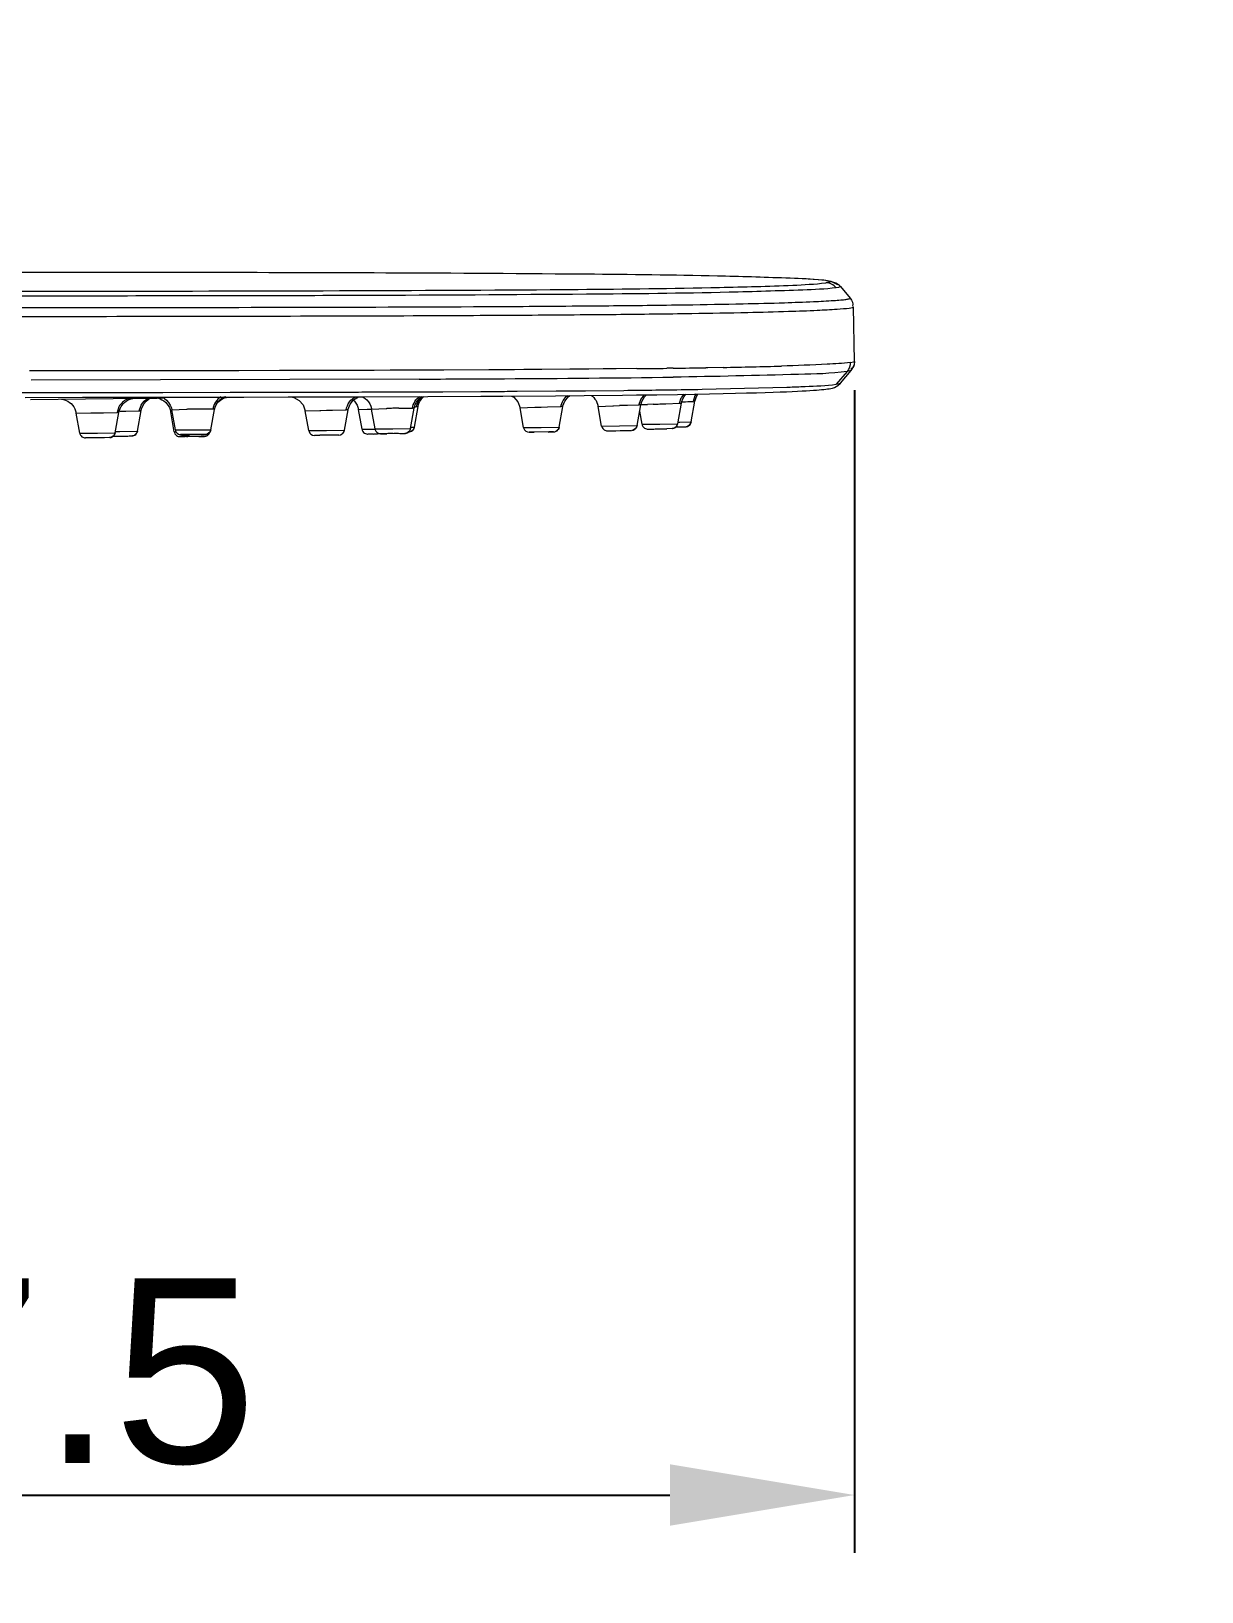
# Model space of a CAD drawing. Header units: millimetres. Extents: x 6110 to 6704, y -2661 to -1821.
# Drawn here: x 6310.86 to 6336.23, y -2119.93 to -2086.1 of the extents above; entities that cross this region are included whole.
import ezdxf

# ---------------------------------------------------------------- set-up
doc = ezdxf.new("R2010")
doc.units = ezdxf.units.MM
doc.header["$LTSCALE"] = 0.1
doc.layers.get('0').update_dxf_attribs({"lineweight": 15})
doc.layers.add('DIM', color=3, linetype='Continuous', lineweight=9)
doc.styles.get("Standard").update_dxf_attribs({"font": 'arial.ttf'})
doc.dimstyles.new('ISO-25', dxfattribs={"dimtxt": 2.5, "dimasz": 2.5, "dimexe": 1.25, "dimexo": 0.625, "dimtad": 1, "dimlfac": 5, "dimtxsty": 'Standard', "dimcen": 2.5, "dimadec": 0, "dimazin": 0, "dimtfac": 1, "dimtmove": 0, "dimatfit": 3, "dimfxl": 0, "dimarcsym": 0})

# ---------------------------------------------------------------- blocks, each defined once
blk = doc.blocks.new('*D68')
at = {"layer": 'Defpoints', "color": 0}
for p in [(6261.856, -2093.261), (6328.702, -2093.262), (6328.702, -2117.837)]:
    blk.add_point(p, dxfattribs=at)
at = {"layer": 'DIM', "color": 0, "lineweight": -2}
for p, q in [((6261.856, -2093.886), (6261.856, -2119.087)), ((6328.702, -2093.887), (6328.702, -2119.087)), ((6265.856, -2117.837), (6324.702, -2117.837))]:
    blk.add_line(p, q, dxfattribs=at)
at = {"layer": 'DIM', "color": 0}
for points in [[(6265.856, -2117.17), (6265.856, -2118.503), (6261.856, -2117.837)], [(6324.702, -2117.17), (6324.702, -2118.503), (6328.702, -2117.837)]]:
    blk.add_solid(points, dxfattribs=at)
at = {"layer": 'DIM', "color": 0, "insert": (6308.757, -2115.169), "char_height": 4, "attachment_point": 5}
blk.add_mtext('267.5', dxfattribs=at)
blk = doc.blocks.new('*D77')
at = {"layer": 'Defpoints', "color": 0}
for p in [(6295.279, -2068.044), (6383.721, -2580.443), (6409.353, -2580.443)]:
    blk.add_point(p, dxfattribs=at)
at = {"layer": 'DIM', "color": 0, "lineweight": -2}
for p, q in [((6295.904, -2068.044), (6410.603, -2068.044)), ((6409.353, -2072.044), (6409.353, -2576.443)), ((6384.346, -2580.443), (6410.603, -2580.443))]:
    blk.add_line(p, q, dxfattribs=at)
at = {"layer": 'DIM', "color": 0}
for points in [[(6408.686, -2072.044), (6410.019, -2072.044), (6409.353, -2068.044)], [(6408.686, -2576.443), (6410.019, -2576.443), (6409.353, -2580.443)]]:
    blk.add_solid(points, dxfattribs=at)
at = {"layer": 'DIM', "color": 0, "insert": (6406.106, -2324.243), "char_height": 4, "attachment_point": 5, "rotation": 90}
blk.add_mtext('(2280)', dxfattribs=at)

msp = doc.modelspace()

# ---------------------------------------------------------------- linework, layer by layer
at = {"color": 7, "linetype": 'Continuous'}
for p, q in [((6328.1939, -2091.5282), (6328.0376, -2091.5048)), ((6328.0798, -2091.5604), (6328.1702, -2091.536)), ((6328.1698, -2091.536), (6328.0822, -2091.5118)), ((6328.3391, -2091.6017), (6328.1939, -2091.5282)), ((6328.3573, -2091.6581), (6328.3078, -2091.6664)), ((6328.3986, -2091.6418), (6328.3573, -2091.6581)), ((6328.3976, -2091.6406), (6328.3777, -2091.6197)), ((6328.3966, -2091.6414), (6328.6104, -2091.8938)), ((6317.5843, -2092.2755), (6318.9381, -2092.271)), ((6318.9381, -2092.271), (6319.1392, -2092.2702)), ((6319.1394, -2092.0808), (6319.6019, -2092.0789)), ((6319.6019, -2092.0789), (6319.9316, -2092.0774)), ((6319.9316, -2092.0774), (6320.159, -2092.0763)), ((6320.159, -2092.0763), (6320.1785, -2092.0762)), ((6320.1785, -2092.0762), (6320.449, -2092.0749)), ((6320.449, -2092.0749), (6320.7935, -2092.0731)), ((6320.7935, -2092.0731), (6321.2558, -2092.0704)), ((6328.702, -2093.262), (6328.6813, -2092.0789)), ((6324.7663, -2093.41), (6324.6394, -2093.4117)), ((6325.5266, -2093.3985), (6325.4797, -2093.3993)), ((6325.855, -2093.3928), (6325.5266, -2093.3985)), ((6328.6117, -2093.2853), (6328.6916, -2093.2691)), ((6328.6916, -2093.2691), (6328.702, -2093.262)), ((6328.7013, -2093.2621), (6328.6929, -2093.3337)), ((6310.9549, -2093.4695), (6310.8269, -2093.4694)), ((6319.267, -2093.6459), (6310.8611, -2093.6723)), ((6311.5016, -2093.4695), (6310.9549, -2093.4695)), ((6313.0923, -2093.4675), (6311.5016, -2093.4695)), ((6313.3241, -2093.4671), (6313.0923, -2093.4675)), ((6313.3434, -2093.467), (6313.3241, -2093.4671)), ((6313.3962, -2093.467), (6313.3434, -2093.467)), ((6313.4867, -2093.4668), (6313.3962, -2093.467)), ((6313.5697, -2093.4666), (6313.4867, -2093.4668)), ((6313.6098, -2093.4666), (6313.5697, -2093.4666)), ((6313.6493, -2093.4665), (6313.6098, -2093.4666)), ((6313.8657, -2093.4661), (6313.6493, -2093.4665)), ((6313.9251, -2093.466), (6313.8657, -2093.4661)), ((6315.1298, -2093.4639), (6313.9251, -2093.466)), ((6315.2179, -2093.4637), (6315.1298, -2093.4639)), ((6315.3635, -2093.4635), (6315.2179, -2093.4637)), ((6316.2405, -2093.4617), (6315.3635, -2093.4635)), ((6316.2538, -2093.4617), (6316.2405, -2093.4617)), ((6316.4337, -2093.4613), (6316.2538, -2093.4617)), ((6316.482, -2093.4612), (6316.4337, -2093.4613)), ((6316.7647, -2093.4605), (6316.482, -2093.4612)), ((6317.4184, -2093.4588), (6316.7647, -2093.4605)), ((6317.6456, -2093.4581), (6317.4184, -2093.4588)), ((6317.7243, -2093.4579), (6317.6456, -2093.4581)), ((6317.7782, -2093.4577), (6317.7243, -2093.4579)), ((6317.8226, -2093.4576), (6317.7782, -2093.4577)), ((6317.835, -2093.4575), (6317.8226, -2093.4576)), ((6317.9488, -2093.4572), (6317.835, -2093.4575)), ((6318.0499, -2093.4568), (6317.9488, -2093.4572)), ((6318.1609, -2093.4565), (6318.0499, -2093.4568)), ((6318.2967, -2093.456), (6318.1609, -2093.4565)), ((6318.6434, -2093.4548), (6318.2967, -2093.456)), ((6318.6832, -2093.4546), (6318.6434, -2093.4548)), ((6318.7171, -2093.4545), (6318.6832, -2093.4546)), ((6318.8593, -2093.454), (6318.7171, -2093.4545)), ((6319.0616, -2093.4532), (6318.8593, -2093.454)), ((6319.1227, -2093.4529), (6319.0616, -2093.4532)), ((6319.2079, -2093.4526), (6319.1227, -2093.4529)), ((6319.3297, -2093.4521), (6319.2079, -2093.4526)), ((6319.4411, -2093.4516), (6319.3297, -2093.4521)), ((6319.4762, -2093.4514), (6319.4411, -2093.4516)), ((6319.5958, -2093.4509), (6319.4762, -2093.4514)), ((6319.7086, -2093.4504), (6319.5958, -2093.4509)), ((6319.8014, -2093.45), (6319.7086, -2093.4504)), ((6320.777, -2093.445), (6319.8014, -2093.45)), ((6320.8318, -2093.4447), (6320.777, -2093.445)), ((6320.9179, -2093.4442), (6320.8318, -2093.4447)), ((6321.1735, -2093.4427), (6320.9179, -2093.4442)), ((6321.3259, -2093.4418), (6321.1735, -2093.4427)), ((6321.3369, -2093.4417), (6321.3259, -2093.4418)), ((6321.534, -2093.4404), (6321.3369, -2093.4417)), ((6321.7433, -2093.439), (6321.534, -2093.4404)), ((6321.927, -2093.4378), (6321.7433, -2093.439)), ((6322.5371, -2093.4332), (6321.927, -2093.4378)), ((6322.6015, -2093.4327), (6322.5371, -2093.4332)), ((6322.6142, -2093.4326), (6322.6015, -2093.4327)), ((6322.9218, -2093.43), (6322.6142, -2093.4326)), ((6322.947, -2093.4298), (6322.9218, -2093.43)), ((6323.2532, -2093.427), (6322.947, -2093.4298)), ((6323.5369, -2093.4243), (6323.2532, -2093.427)), ((6323.9838, -2093.4196), (6323.5369, -2093.4243)), ((6328.3079, -2093.7573), (6328.398, -2093.7355)), ((6328.541, -2093.4826), (6328.309, -2093.7569)), ((6328.341, -2093.7865), (6328.398, -2093.7355)), ((6328.397, -2093.7347), (6328.3984, -2093.7333)), ((6328.3984, -2093.7333), (6328.6302, -2093.4597)), ((6328.3984, -2093.7333), (6328.3993, -2093.7321)), ((6328.5414, -2093.4841), (6328.541, -2093.4826)), ((6328.6301, -2093.4598), (6328.5414, -2093.4841)), ((6328.6305, -2093.4591), (6328.6302, -2093.4597)), ((6310.4128, -2093.9387), (6313.5739, -2093.9352)), ((6310.7283, -2094.0424), (6311.9756, -2094.0411)), ((6310.842, -2094.0875), (6312.6389, -2094.0692)), ((6311.9756, -2094.0411), (6315.1584, -2094.0366)), ((6312.6389, -2094.0692), (6313.59, -2094.0582)), ((6313.5908, -2094.0462), (6313.5151, -2094.0491)), ((6313.5358, -2094.0493), (6313.5748, -2094.0494)), ((6313.5739, -2093.9352), (6313.6198, -2093.9352)), ((6313.6198, -2093.9352), (6313.7154, -2093.935)), ((6313.6979, -2094.039), (6313.7466, -2094.066)), ((6313.7154, -2093.935), (6315.1757, -2093.9327)), ((6315.0031, -2094.0511), (6315.0299, -2094.0369)), ((6315.102, -2094.0406), (6315.4668, -2094.036)), ((6315.1584, -2094.0366), (6316.4271, -2094.0339)), ((6315.1757, -2093.9327), (6316.4738, -2093.93)), ((6316.4271, -2094.0339), (6318.0721, -2094.0293)), ((6316.4738, -2093.93), (6316.5024, -2093.9299)), ((6316.4899, -2094.0338), (6316.5508, -2094.0434)), ((6316.5024, -2093.9299), (6317.594, -2093.927)), ((6317.594, -2093.927), (6317.6162, -2093.9269)), ((6317.6162, -2093.9269), (6317.8944, -2093.926)), ((6317.8472, -2094.0952), (6317.9573, -2094.0276)), ((6317.8944, -2093.926), (6317.953, -2093.9259)), ((6317.953, -2093.9259), (6318.029, -2093.9256)), ((6318.029, -2093.9256), (6318.0829, -2093.9254)), ((6318.0721, -2094.0293), (6319.4536, -2094.024)), ((6318.0829, -2093.9254), (6318.1002, -2093.9254)), ((6318.1002, -2093.9254), (6318.9982, -2093.9221)), ((6318.9982, -2093.9221), (6319.0303, -2093.922)), ((6319.0303, -2093.922), (6319.1842, -2093.9214)), ((6319.1842, -2093.9214), (6319.2389, -2093.9211)), ((6319.2389, -2093.9211), (6319.4755, -2093.9201)), ((6319.2969, -2094.045), (6319.2444, -2094.1203)), ((6319.277, -2094.1392), (6319.3096, -2094.0852)), ((6319.3096, -2094.0852), (6319.3495, -2094.0386)), ((6319.3495, -2094.0386), (6319.3664, -2094.0243)), ((6319.4536, -2094.024), (6320.6024, -2094.0181)), ((6319.4755, -2093.9201), (6319.5289, -2093.9199)), ((6319.5289, -2093.9199), (6319.7847, -2093.9187)), ((6319.7847, -2093.9187), (6320.605, -2093.9145)), ((6320.6024, -2094.0181), (6321.0814, -2094.0152)), ((6320.605, -2093.9145), (6320.6591, -2093.9142)), ((6320.6591, -2093.9142), (6321.1015, -2093.9116)), ((6321.0814, -2094.0152), (6322.2208, -2094.0071)), ((6321.1015, -2093.9116), (6321.12, -2093.9115)), ((6321.12, -2093.9115), (6321.1764, -2093.9111)), ((6321.1764, -2093.9111), (6321.3742, -2093.9099)), ((6321.3742, -2093.9099), (6321.3942, -2093.9097)), ((6321.3942, -2093.9097), (6322.2352, -2093.9038)), ((6322.2208, -2094.0071), (6322.8445, -2094.0018)), ((6322.2352, -2093.9038), (6322.4471, -2093.9021)), ((6322.4471, -2093.9021), (6322.5955, -2093.9009)), ((6322.5014, -2094.0268), (6322.5377, -2094.0045)), ((6322.5955, -2093.9009), (6322.69, -2093.9001)), ((6322.69, -2093.9001), (6322.7482, -2093.8996)), ((6322.7482, -2093.8996), (6322.7681, -2093.8994)), ((6322.7681, -2093.8994), (6322.8128, -2093.899)), ((6322.8128, -2093.899), (6322.8728, -2093.8985)), ((6322.8445, -2094.0018), (6323.6772, -2093.9932)), ((6322.8728, -2093.8985), (6323.7032, -2093.8903)), ((6323.6772, -2093.9932), (6323.9777, -2093.9898)), ((6323.9777, -2093.9898), (6324.4181, -2093.984)), ((6324.0326, -2094.2075), (6324.0713, -2094.0888)), ((6324.0713, -2094.0888), (6324.1484, -2093.9868)), ((6324.1525, -2094.0333), (6324.1891, -2093.9947)), ((6324.3972, -2093.882), (6324.4543, -2093.8812)), ((6324.4181, -2093.984), (6324.8662, -2093.9774)), ((6324.8662, -2093.9774), (6325.2334, -2093.9714)), ((6324.9104, -2094.1693), (6324.9489, -2094.0506)), ((6325.01, -2094.0209), (6325.0469, -2093.975)), ((6325.2447, -2094.0063), (6325.2044, -2094.1286)), ((6325.2334, -2093.9714), (6325.5627, -2093.9653)), ((6325.2439, -2093.8695), (6325.2896, -2093.8688)), ((6325.2445, -2094.1254), (6325.2537, -2094.0857)), ((6325.2537, -2094.0857), (6325.2774, -2094.0248)), ((6325.2774, -2094.0248), (6325.3099, -2093.9708)), ((6325.2896, -2093.8688), (6325.3089, -2093.8685)), ((6325.3089, -2093.8685), (6325.4029, -2093.8668)), ((6325.4029, -2093.8668), (6327.2385, -2093.8213)), ((6327.2385, -2093.8213), (6327.2602, -2093.8205)), ((6311.8357, -2094.386), (6312.1538, -2094.3794)), ((6311.9116, -2094.8167), (6311.8357, -2094.3861)), ((6312.1538, -2094.3794), (6312.1707, -2094.3791)), ((6312.1707, -2094.3791), (6312.2972, -2094.3765)), ((6312.2972, -2094.3765), (6312.429, -2094.3738)), ((6312.429, -2094.3738), (6312.7214, -2094.3678)), ((6312.6837, -2094.8107), (6312.7619, -2094.3671)), ((6312.7611, -2094.2474), (6312.7214, -2094.3678)), ((6312.7337, -2094.3676), (6312.7214, -2094.3678)), ((6312.7516, -2094.3672), (6312.7337, -2094.3676)), ((6312.7619, -2094.3671), (6312.7517, -2094.3673)), ((6312.7787, -2094.3436), (6312.7614, -2094.344)), ((6312.7617, -2094.3671), (6312.7669, -2094.3426)), ((6312.7669, -2094.3426), (6312.7853, -2094.2869)), ((6312.7787, -2094.3436), (6312.9107, -2094.3406)), ((6312.8433, -2094.1917), (6312.8805, -2094.1531)), ((6312.9107, -2094.3406), (6313.2032, -2094.3322)), ((6313.1653, -2094.7737), (6313.2436, -2094.3296)), ((6313.2032, -2094.3322), (6313.2421, -2094.2129)), ((6313.2333, -2094.3307), (6313.2154, -2094.3316)), ((6313.2433, -2094.3296), (6313.2527, -2094.2895)), ((6313.3093, -2094.1743), (6313.3493, -2094.1277)), ((6313.7326, -2094.1168), (6313.7688, -2094.1458)), ((6313.8732, -2094.3067), (6313.8861, -2094.3582)), ((6313.8858, -2094.3583), (6313.9138, -2094.3555)), ((6313.9619, -2094.7898), (6313.8858, -2094.3583)), ((6313.9085, -2094.3134), (6314.227, -2094.2985)), ((6313.985, -2094.7469), (6313.9086, -2094.3134)), ((6314.227, -2094.2985), (6314.2443, -2094.2982)), ((6314.7938, -2094.2985), (6314.5438, -2094.2954)), ((6314.757, -2094.7434), (6314.8348, -2094.3027)), ((6314.8242, -2094.3004), (6314.8061, -2094.2991)), ((6314.8348, -2094.3027), (6314.8243, -2094.3004)), ((6314.8345, -2094.3027), (6314.8464, -2094.2543)), ((6316.8004, -2094.3337), (6317.1182, -2094.3237)), ((6316.8761, -2094.7631), (6316.8004, -2094.3337)), ((6317.1182, -2094.3237), (6317.1349, -2094.3233)), ((6317.1349, -2094.3233), (6317.2615, -2094.3202)), ((6317.2615, -2094.3202), (6317.3935, -2094.3171)), ((6317.3935, -2094.3171), (6317.686, -2094.311)), ((6317.6482, -2094.756), (6317.7266, -2094.3112)), ((6317.7162, -2094.3108), (6317.6983, -2094.3109)), ((6317.7263, -2094.3111), (6317.729, -2094.2974)), ((6317.8436, -2094.0996), (6317.8704, -2094.1273)), ((6317.8704, -2094.1273), (6317.8992, -2094.1657)), ((6317.9543, -2094.3056), (6318.144, -2094.3009)), ((6318.0298, -2094.7339), (6317.9543, -2094.3057)), ((6318.144, -2094.3009), (6318.2346, -2094.2985)), ((6318.2358, -2094.2948), (6318.5546, -2094.2823)), ((6318.3118, -2094.726), (6318.2358, -2094.2949)), ((6318.5546, -2094.2823), (6318.5708, -2094.282)), ((6318.8299, -2094.277), (6319.1212, -2094.2751)), ((6319.0839, -2094.7204), (6319.162, -2094.2774)), ((6319.1515, -2094.2759), (6319.1335, -2094.2753)), ((6319.162, -2094.2774), (6319.1516, -2094.276)), ((6319.1655, -2094.6866), (6319.2442, -2094.2401)), ((6319.2444, -2094.1203), (6319.2038, -2094.243)), ((6319.2339, -2094.2412), (6319.216, -2094.2423)), ((6319.2439, -2094.2401), (6319.2532, -2094.2002)), ((6319.2532, -2094.2002), (6319.277, -2094.1392)), ((6321.4549, -2094.2672), (6321.7725, -2094.2556)), ((6321.5305, -2094.6958), (6321.4549, -2094.2672)), ((6321.7725, -2094.2556), (6321.7891, -2094.2551)), ((6321.7891, -2094.2551), (6321.9158, -2094.2517)), ((6321.9158, -2094.2517), (6322.0479, -2094.2483)), ((6322.0479, -2094.2483), (6322.3405, -2094.242)), ((6322.3025, -2094.688), (6322.3811, -2094.2425)), ((6322.3707, -2094.2419), (6322.3527, -2094.242)), ((6322.3808, -2094.2424), (6322.3707, -2094.242)), ((6322.3808, -2094.2425), (6322.3835, -2094.2288)), ((6323.1469, -2094.2365), (6323.4641, -2094.2256)), ((6323.2221, -2094.6634), (6323.1469, -2094.2366)), ((6323.4641, -2094.2256), (6323.4805, -2094.225)), ((6323.4805, -2094.225), (6323.6073, -2094.2209)), ((6324.0326, -2094.2075), (6323.7815, -2094.2153)), ((6323.9942, -2094.6539), (6324.0731, -2094.2065)), ((6324.0448, -2094.2071), (6324.0326, -2094.2075)), ((6324.0627, -2094.2066), (6324.0448, -2094.2071)), ((6324.0997, -2094.6261), (6324.0494, -2094.3409)), ((6324.0731, -2094.2065), (6324.0629, -2094.2067)), ((6324.3422, -2094.1903), (6324.2138, -2094.1947)), ((6324.4848, -2094.1854), (6324.6171, -2094.1806)), ((6324.6171, -2094.1806), (6324.9104, -2094.1693)), ((6324.8717, -2094.6156), (6324.9508, -2094.1671)), ((6324.9508, -2094.1671), (6324.9407, -2094.1678)), ((6324.9505, -2094.1671), (6324.9584, -2094.1324)), ((6325.133, -2094.1323), (6325.2044, -2094.1286)), ((6325.1656, -2094.5743), (6325.2448, -2094.1254)), ((6325.2345, -2094.1266), (6325.2166, -2094.1278)), ((6313.985, -2094.7469), (6314.3707, -2094.7436)), ((6314.3707, -2094.7436), (6314.7551, -2094.7433)), ((6314.7505, -2094.7667), (6314.757, -2094.7434)), ((6316.8761, -2094.7631), (6317.2615, -2094.7608)), ((6317.2615, -2094.7608), (6317.6461, -2094.7561)), ((6318.0298, -2094.7339), (6318.3102, -2094.7332)), ((6318.3118, -2094.726), (6318.6973, -2094.723)), ((6318.6973, -2094.7229), (6319.0819, -2094.7204)), ((6319.123, -2094.6886), (6319.1633, -2094.687)), ((6319.159, -2094.7096), (6319.1654, -2094.6866)), ((6321.5305, -2094.6959), (6321.9158, -2094.6928)), ((6321.9158, -2094.6928), (6322.3005, -2094.6881)), ((6323.2222, -2094.6634), (6323.6073, -2094.6605)), ((6323.3492, -2094.7667), (6323.4441, -2094.7655)), ((6323.4441, -2094.7655), (6323.5298, -2094.7641)), ((6323.5298, -2094.7641), (6323.6249, -2094.7624)), ((6323.6073, -2094.6605), (6323.9921, -2094.6541)), ((6323.7923, -2094.7591), (6323.8719, -2094.7572)), ((6324.0997, -2094.6261), (6324.4848, -2094.6235)), ((6324.4848, -2094.6235), (6324.8696, -2094.6159)), ((6324.7497, -2094.719), (6324.6372, -2094.7224)), ((6324.8342, -2094.6842), (6324.9539, -2094.6812)), ((6324.879, -2094.5816), (6324.9173, -2094.5809)), ((6324.9173, -2094.5809), (6325.1634, -2094.5747)), ((6324.9539, -2094.6812), (6325.019, -2094.6791)), ((6311.9117, -2094.8167), (6312.2972, -2094.8157)), ((6312.152, -2094.9194), (6312.0377, -2094.92)), ((6312.249, -2094.9184), (6312.152, -2094.9194)), ((6312.3528, -2094.9172), (6312.249, -2094.9184)), ((6312.2972, -2094.8157), (6312.6816, -2094.8109)), ((6312.4487, -2094.916), (6312.3528, -2094.9172)), ((6312.5607, -2094.914), (6312.4487, -2094.916)), ((6312.6417, -2094.8838), (6312.7258, -2094.8831)), ((6312.7258, -2094.8831), (6312.823, -2094.8819)), ((6312.7787, -2094.7802), (6313.1631, -2094.774)), ((6312.823, -2094.8819), (6312.9542, -2094.8798)), ((6313.9619, -2094.7898), (6313.9912, -2094.7896)), ((6313.9619, -2094.7898), (6313.9658, -2094.8057)), ((6314.0789, -2094.893), (6314.0824, -2094.8931)), ((6314.0875, -2094.8932), (6314.0824, -2094.8931)), ((6314.0878, -2094.8929), (6314.0863, -2094.8931)), ((6314.0875, -2094.8931), (6314.1254, -2094.8932)), ((6314.2026, -2094.8909), (6314.0946, -2094.8927)), ((6314.098, -2094.8499), (6314.0971, -2094.8498)), ((6314.1102, -2094.8504), (6314.098, -2094.8499)), ((6314.1105, -2094.8498), (6314.109, -2094.8502)), ((6314.109, -2094.8502), (6314.1102, -2094.8504)), ((6314.1102, -2094.8504), (6314.1478, -2094.8512)), ((6314.2256, -2094.8472), (6314.1105, -2094.8498)), ((6314.179, -2094.8515), (6314.2877, -2094.8515)), ((6314.2224, -2094.8917), (6314.223, -2094.8917)), ((6314.6335, -2094.8464), (6314.2256, -2094.8472)), ((6314.3474, -2094.8899), (6314.2392, -2094.8912)), ((6314.2392, -2094.8912), (6314.2547, -2094.8912)), ((6314.2457, -2094.8493), (6314.2462, -2094.8494)), ((6314.3707, -2094.8472), (6314.2627, -2094.8486)), ((6314.3809, -2094.8897), (6314.3707, -2094.8898)), ((6314.4952, -2094.8475), (6314.3941, -2094.8473)), ((6314.4719, -2094.8891), (6314.4551, -2094.889)), ((6314.4724, -2094.8892), (6314.4719, -2094.8891)), ((6314.4957, -2094.8476), (6314.4952, -2094.8475)), ((6314.6108, -2094.8877), (6314.4993, -2094.888)), ((6314.5423, -2094.8493), (6314.5829, -2094.8486)), ((6314.5717, -2094.8888), (6314.6105, -2094.8879)), ((6314.5829, -2094.8486), (6314.613, -2094.8479)), ((6314.6105, -2094.8879), (6314.612, -2094.8877)), ((6314.7237, -2094.8121), (6314.6668, -2094.8736)), ((6317.0009, -2094.8664), (6317.0023, -2094.8663)), ((6317.0024, -2094.8664), (6317.0009, -2094.8664)), ((6317.0023, -2094.8663), (6317.1147, -2094.8647)), ((6317.1169, -2094.8649), (6317.0024, -2094.8664)), ((6317.5254, -2094.8592), (6317.1169, -2094.8649)), ((6318.2711, -2094.8364), (6318.1564, -2094.8373)), ((6318.4717, -2094.8334), (6318.368, -2094.835)), ((6318.4375, -2094.8294), (6318.4314, -2094.8293)), ((6318.4375, -2094.8294), (6318.5496, -2094.8291)), ((6318.9608, -2094.8235), (6318.4378, -2094.8291)), ((6318.5723, -2094.8278), (6318.5729, -2094.8279)), ((6318.6973, -2094.8258), (6318.5893, -2094.8273)), ((6318.8218, -2094.8251), (6318.7206, -2094.8257)), ((6318.8223, -2094.8252), (6318.8218, -2094.8251)), ((6318.8464, -2094.826), (6318.9605, -2094.8238)), ((6319.0452, -2094.7901), (6319.0494, -2094.7898)), ((6319.0494, -2094.7898), (6319.0534, -2094.7895)), ((6321.657, -2094.799), (6321.6554, -2094.799)), ((6321.6554, -2094.799), (6321.6568, -2094.799)), ((6321.6568, -2094.799), (6321.7626, -2094.7976)), ((6322.0762, -2094.7926), (6321.657, -2094.799)), ((6321.7908, -2094.797), (6321.7914, -2094.797)), ((6322.0614, -2094.7931), (6322.1798, -2094.7913)), ((6322.1799, -2094.7912), (6322.0762, -2094.7926)), ((6322.1798, -2094.7913), (6322.1813, -2094.7912)), ((6322.1813, -2094.7912), (6322.1799, -2094.7912))]:
    msp.add_line(p, q, dxfattribs=at)
for points in [[(6328.0376, -2091.5048), (6327.8038, -2091.4859), (6327.4786, -2091.4671), (6327.0255, -2091.4478), (6326.3755, -2091.4277), (6325.4343, -2091.4068), (6324.1272, -2091.3866), (6322.431, -2091.3691), (6320.5055, -2091.3558), (6318.5442, -2091.3468)], [(6328.6301, -2093.4598), (6328.645, -2093.4407), (6328.6862, -2093.3586), (6328.6934, -2093.3338)], [(6311.5207, -2094.0806), (6311.5403, -2094.0836), (6311.5787, -2094.0933), (6311.6167, -2094.1075), (6311.654, -2094.1264), (6311.6899, -2094.1499), (6311.7237, -2094.1781), (6311.7546, -2094.211), (6311.7819, -2094.248), (6311.8048, -2094.2888), (6311.8227, -2094.3334), (6311.836, -2094.386)], [(6312.8805, -2094.1531), (6312.9211, -2094.1214), (6312.9636, -2094.0966), (6313.0065, -2094.0784), (6313.0478, -2094.0665), (6313.0604, -2094.0644)], [(6313.3493, -2094.1277), (6313.3944, -2094.0898), (6313.4425, -2094.0606), (6313.4442, -2094.0599)], [(6313.5346, -2094.0491), (6313.5337, -2094.0491), (6313.5354, -2094.0492), (6313.5497, -2094.0501), (6313.5809, -2094.0541), (6313.6176, -2094.0623), (6313.6558, -2094.0752)], [(6313.6558, -2094.0752), (6313.6945, -2094.0933), (6313.7326, -2094.1168)], [(6313.7466, -2094.066), (6313.7953, -2094.1043), (6313.8386, -2094.1524), (6313.8738, -2094.2086), (6313.8991, -2094.2719), (6313.9089, -2094.3133)], [(6314.8464, -2094.2543), (6314.8732, -2094.1907), (6314.9098, -2094.1351), (6314.9539, -2094.0881), (6315.0031, -2094.0511)], [(6314.9272, -2094.1308), (6314.9669, -2094.0989), (6315.0088, -2094.0738)], [(6315.0088, -2094.0738), (6315.0512, -2094.055), (6315.0924, -2094.0425), (6315.1228, -2094.0367)], [(6316.5508, -2094.0434), (6316.667, -2094.1071), (6316.7536, -2094.207), (6316.8007, -2094.3336)], [(6317.729, -2094.2974), (6317.7706, -2094.1892), (6317.8472, -2094.0952)], [(6318.0423, -2094.0294), (6318.0565, -2094.0366), (6318.0971, -2094.064)], [(6318.0971, -2094.064), (6318.1349, -2094.0979), (6318.1686, -2094.1375), (6318.1969, -2094.182), (6318.2189, -2094.2308), (6318.2339, -2094.2835), (6318.2361, -2094.2948)], [(6319.1845, -2094.199), (6319.2095, -2094.1494), (6319.2407, -2094.1051), (6319.2768, -2094.0667), (6319.3164, -2094.0349), (6319.3336, -2094.0245)], [(6321.2731, -2094.014), (6321.3213, -2094.0404), (6321.4081, -2094.1404), (6321.4552, -2094.2671)], [(6322.3835, -2094.2288), (6322.4249, -2094.1208), (6322.5014, -2094.0268)], [(6323.0005, -2094.0003), (6323.0246, -2094.0192), (6323.053, -2094.0469), (6323.0789, -2094.0781), (6323.1019, -2094.1129), (6323.1214, -2094.1512), (6323.1367, -2094.1928), (6323.1472, -2094.2365)], [(6324.0957, -2094.1281), (6324.1209, -2094.078), (6324.1525, -2094.0333)], [(6324.9584, -2094.1324), (6324.98, -2094.0735), (6325.01, -2094.0209)], [(6325.5627, -2093.9653), (6325.8586, -2093.9592), (6326.124, -2093.9531), (6326.362, -2093.9472), (6326.5757, -2093.9413), (6326.7674, -2093.9354), (6326.9393, -2093.9297), (6327.0932, -2093.9242)], [(6327.0932, -2093.9242), (6327.2312, -2093.9187), (6327.355, -2093.9134), (6327.4662, -2093.9081), (6327.5663, -2093.903), (6327.6564, -2093.8979), (6327.7377, -2093.893), (6327.8112, -2093.8882), (6327.8777, -2093.8834), (6327.9376, -2093.8787), (6327.9914, -2093.874), (6328.0395, -2093.8693), (6328.0824, -2093.8645), (6328.1208, -2093.8596)], [(6328.1208, -2093.8596), (6328.1556, -2093.8543), (6328.1887, -2093.8481), (6328.2236, -2093.8398), (6328.2685, -2093.825), (6328.341, -2093.7865)], [(6312.7853, -2094.2869), (6312.8111, -2094.2365), (6312.8433, -2094.1917)], [(6313.2527, -2094.2895), (6313.2765, -2094.2284), (6313.3093, -2094.1743)], [(6313.7688, -2094.1458), (6313.8018, -2094.1799), (6313.8307, -2094.2184), (6313.8547, -2094.2608), (6313.8732, -2094.3067)], [(6314.8694, -2094.1998), (6314.8909, -2094.1693), (6314.9272, -2094.1308)], [(6317.8992, -2094.1657), (6317.9231, -2094.2079), (6317.9415, -2094.2537), (6317.9546, -2094.3056)], [(6319.1617, -2094.2773), (6319.1667, -2094.2538), (6319.1845, -2094.199)], [(6324.0728, -2094.2065), (6324.0777, -2094.1832), (6324.0957, -2094.1281)], [(6313.985, -2094.7469), (6313.9907, -2094.7679), (6314.0056, -2094.7967), (6314.0267, -2094.82), (6314.0511, -2094.8364), (6314.0758, -2094.846), (6314.0951, -2094.8496), (6314.098, -2094.8499)], [(6314.6946, -2094.831), (6314.7168, -2094.8153), (6314.7362, -2094.7935), (6314.7505, -2094.7667)], [(6316.8761, -2094.7631), (6316.8817, -2094.784), (6316.8979, -2094.8146), (6316.9238, -2094.8411), (6316.9588, -2094.8597), (6317.0009, -2094.8664)], [(6317.5267, -2094.8592), (6317.5672, -2094.8519), (6317.6013, -2094.8332), (6317.6267, -2094.8069), (6317.6427, -2094.7764), (6317.6481, -2094.7559)], [(6318.0298, -2094.7339), (6318.0348, -2094.7529), (6318.0475, -2094.7793), (6318.0646, -2094.8006), (6318.0842, -2094.8166), (6318.1054, -2094.8278), (6318.1264, -2094.8344), (6318.1436, -2094.8369), (6318.1517, -2094.8373)], [(6318.3118, -2094.726), (6318.3178, -2094.748), (6318.3323, -2094.7756), (6318.3512, -2094.7971), (6318.3726, -2094.8126), (6318.3952, -2094.8228), (6318.4165, -2094.8279), (6318.4294, -2094.8292), (6318.4314, -2094.8293)], [(6318.9656, -2094.8237), (6318.9733, -2094.8231), (6318.9914, -2094.8199), (6319.0122, -2094.8126), (6319.0323, -2094.8011), (6319.0509, -2094.7852), (6319.0668, -2094.7648), (6319.0785, -2094.7405), (6319.0838, -2094.7204)], [(6319.0536, -2094.7895), (6319.0612, -2094.7885), (6319.0821, -2094.7834), (6319.1043, -2094.7734), (6319.1258, -2094.7579), (6319.1447, -2094.7365), (6319.159, -2094.7096)], [(6321.5305, -2094.6958), (6321.5361, -2094.7168), (6321.5523, -2094.7473), (6321.5782, -2094.7738), (6321.6133, -2094.7925), (6321.6554, -2094.7991)], [(6322.1812, -2094.7913), (6322.2217, -2094.7839), (6322.2558, -2094.7652), (6322.2811, -2094.7389), (6322.297, -2094.7084), (6322.3025, -2094.688)], [(6323.2222, -2094.6634), (6323.2252, -2094.6762), (6323.2338, -2094.6982), (6323.2458, -2094.7173), (6323.2603, -2094.7333), (6323.2765, -2094.7461), (6323.2936, -2094.7555), (6323.3109, -2094.7619), (6323.3273, -2094.7654), (6323.3397, -2094.7666), (6323.3449, -2094.7667), (6323.3463, -2094.7668)], [(6323.8753, -2094.7572), (6323.8766, -2094.7571), (6323.8846, -2094.7565), (6323.8988, -2094.7541), (6323.9139, -2094.7496), (6323.9291, -2094.7429), (6323.944, -2094.7337), (6323.9579, -2094.7221), (6323.9703, -2094.7081), (6323.9807, -2094.6921), (6323.9887, -2094.6744), (6323.9941, -2094.6539)], [(6324.0997, -2094.6261), (6324.1046, -2094.6449), (6324.1171, -2094.671), (6324.1339, -2094.6923), (6324.1534, -2094.7083), (6324.1745, -2094.7197), (6324.1955, -2094.7264), (6324.2128, -2094.729), (6324.2214, -2094.7295), (6324.2271, -2094.7296), (6324.2339, -2094.7296), (6324.2497, -2094.7295)], [(6324.7567, -2094.7187), (6324.7689, -2094.7172), (6324.7873, -2094.7127), (6324.8065, -2094.7046), (6324.8254, -2094.6925), (6324.8426, -2094.6762), (6324.8569, -2094.6562), (6324.8671, -2094.6334), (6324.8717, -2094.6156)], [(6325.019, -2094.6791), (6325.032, -2094.6786), (6325.0418, -2094.6781), (6325.0499, -2094.6776), (6325.054, -2094.6772)], [(6325.0542, -2094.6772), (6325.0618, -2094.6762), (6325.0825, -2094.671), (6325.1045, -2094.6611), (6325.1259, -2094.6457), (6325.1448, -2094.6244), (6325.159, -2094.5977), (6325.1655, -2094.5743)], [(6311.9117, -2094.8167), (6311.9161, -2094.8342), (6311.9272, -2094.8587), (6311.9423, -2094.8791), (6311.9599, -2094.8951), (6311.9791, -2094.9069), (6311.9987, -2094.9147), (6312.0173, -2094.9188), (6312.0297, -2094.9199), (6312.034, -2094.9201)], [(6312.5646, -2094.914), (6312.5662, -2094.9139), (6312.5753, -2094.9131), (6312.5911, -2094.9102), (6312.6077, -2094.9048), (6312.6241, -2094.8966), (6312.6398, -2094.8857), (6312.6541, -2094.8719), (6312.6663, -2094.8556), (6312.6759, -2094.8371), (6312.6825, -2094.8166), (6312.6837, -2094.8107)], [(6312.9542, -2094.8798), (6312.9803, -2094.8792), (6313.0185, -2094.8782)], [(6313.0185, -2094.8782), (6313.0313, -2094.8778), (6313.0409, -2094.8774), (6313.0489, -2094.877), (6313.0527, -2094.8766)], [(6313.0529, -2094.8766), (6313.0606, -2094.8757), (6313.0817, -2094.8706), (6313.104, -2094.8606), (6313.1256, -2094.845), (6313.1447, -2094.8234), (6313.159, -2094.7963), (6313.1652, -2094.7737)], [(6313.9658, -2094.8057), (6313.9768, -2094.8306), (6313.9918, -2094.8514), (6314.0094, -2094.8676), (6314.0286, -2094.8796), (6314.0483, -2094.8876), (6314.0666, -2094.8917), (6314.0789, -2094.893)], [(6314.0971, -2094.8498), (6314.1012, -2094.8502), (6314.1097, -2094.8506), (6314.1184, -2094.8509), (6314.1293, -2094.8511), (6314.1429, -2094.8513), (6314.179, -2094.8515)], [(6314.613, -2094.8479), (6314.6239, -2094.8476), (6314.6325, -2094.8472), (6314.6401, -2094.8468), (6314.6516, -2094.8456), (6314.6722, -2094.8408), (6314.6946, -2094.831)], [(6314.6145, -2094.8878), (6314.6174, -2094.8877), (6314.6294, -2094.8864), (6314.6463, -2094.8827), (6314.6637, -2094.876), (6314.6811, -2094.8662), (6314.6974, -2094.8529), (6314.7118, -2094.8364), (6314.7233, -2094.8172), (6314.7293, -2094.8013)], [(6314.6332, -2094.847), (6314.6346, -2094.8468), (6314.6347, -2094.8466), (6314.6335, -2094.8464)], [(6318.4378, -2094.8291), (6318.4364, -2094.8292), (6318.4363, -2094.8293), (6318.4375, -2094.8294)], [(6318.9605, -2094.8238), (6318.9619, -2094.8237), (6318.962, -2094.8236), (6318.9608, -2094.8235)]]:
    msp.add_lwpolyline(points, dxfattribs=at)
for centre, radius, start, end in [((6309.7605, -4654.1096), 2562.7779, 89.8036205, 89.9847535), ((6328.1699, -2091.8385), 0.3017, 46.48415, 57.22526), ((6309.8056, 815.1681), 2907.2639, 270.0136169, 270.1839475), ((6309.8418, 560.7747), 2653.0615, 270.0142835, 270.1672081), ((6315.2189, -1079.9725), 1012.3053, 270.2218886, 270.3532208), ((6320.4364, -1771.539), 321.9001, 270.631428, 270.748118), ((6321.6135, -1858.8969), 234.5343, 270.772539, 270.944523), ((6323.9997, -1986.3996), 107.0093, 270.99342, 271.672785), ((6315.6745, -1160.8445), 932.8083, 270.2206657, 270.3344923), ((6318.8568, -1635.273), 458.3695, 270.282924, 270.739909), ((6313.0581, -2094.3769), 0.3177, 96.0645, 112.06053), ((6314.074, -2118.6964), 24.6549, 90.86702, 91.12299), ((6313.5401, -2062.5832), 31.4663, 270.13295, 270.31477), ((6315.1085, -2094.3488), 0.3176, 95.76208, 109.88515), ((6320.255, -1775.7081), 318.2009, 270.620898, 270.74587), ((6321.1639, -1845.1698), 248.7332, 270.757964, 270.939867), ((6325.2828, -2094.2219), 0.3753, 138.34342, 152.84022), ((6325.579, -2094.1823), 0.3778, 145.34128, 152.22462), ((6313.0912, -2091.5903), 2.7441, 272.33988, 272.5951), ((6314.5434, -2111.5427), 17.2471, 90.57368, 90.99353), ((6314.5604, -2111.7204), 17.425, 90.0546, 90.62359), ((6314.7505, -2095.3459), 1.0483, 86.96185, 87.63527), ((6317.7401, -2098.8579), 4.5472, 90.52779, 90.68216), ((6319.568, -2139.1377), 44.8668, 91.11196, 91.27359), ((6319.3006, -2124.9967), 30.7233, 90.87791, 91.12514), ((6319.0968, -2095.9059), 1.631, 88.71203, 89.14353), ((6319.0179, -2090.733), 3.5149, 272.54202, 273.03287), ((6319.0706, -2091.5046), 2.7416, 272.78565, 273.04128), ((6322.375, -2097.6424), 3.4005, 90.37501, 90.58156), ((6326.1013, -2169.0784), 74.899, 91.774855, 91.908148), ((6322.8545, -2053.5828), 40.6346, 271.71328, 271.91702), ((6322.4123, -2037.0275), 57.1954, 271.93362, 272.07656), ((6324.6498, -2088.3471), 5.8279, 272.56305, 272.68342), ((6324.8159, -2091.8564), 2.3147, 272.64321, 273.08616), ((6324.0506, -2070.7853), 23.3721, 272.20854, 272.65453), ((6325.0501, -2091.3945), 2.7384, 273.23017, 273.48637), ((6318.9492, -2088.4748), 6.2162, 271.3362, 271.60217), ((6322.4951, -2032.1907), 62.5819, 271.034474, 271.187733), ((6324.1203, -2081.3356), 13.3945, 270.55939, 270.8971), ((6323.8615, -2064.6549), 30.0772, 270.89249, 271.08145), ((6323.6123, -2050.9108), 43.8236, 271.06807, 271.21206), ((6323.8297, -2061.0031), 33.729, 271.20555, 271.37194), ((6312.4288, -2052.9912), 41.7905, 270.34684, 270.47966), ((6314.1138, -2095.6339), 0.7414, 91.48925, 92.01524), ((6314.0627, -2077.0333), 17.86, 270.20097, 270.4394), ((6314.2146, -2087.2494), 7.6021, 269.49605, 270.05512), ((6314.889, -2148.7677), 53.8812, 90.5164, 90.73001), ((6314.5119, -2105.3107), 10.4219, 90.57876, 90.72033), ((6314.8387, -2142.0028), 47.116, 90.41278, 90.52937), ((6314.4704, -2100.8565), 5.9675, 90.14708, 90.61248), ((6314.2676, -2076.4238), 18.4674, 270.71006, 270.94354), ((6314.6094, -2094.7641), 0.1236, 270.61423, 297.63904), ((6317.5237, -2094.7357), 0.1235, 270.78011, 299.30383), ((6317.7319, -2052.1013), 42.7385, 270.72287, 270.85282), ((6317.7744, -2052.9139), 41.9253, 270.95301, 271.08398), ((6319.0412, -2094.6671), 0.123, 275.7882, 297.86752), ((6322.1781, -2094.6677), 0.1236, 270.85855, 298.79212)]:
    msp.add_arc(centre, radius, start, end, dxfattribs=at)
for points, knots in [([(6328.0822, -2091.5118), (6327.8564, -2091.4802), (6327.1307, -2091.4531), (6325.4598, -2091.3976), (6322.5066, -2091.3678), (6320.0514, -2091.3524), (6318.5443, -2091.3468)], [0, 0, 0, 0, 0.0716892, 0.2278325, 0.526109, 1, 1, 1, 1]), ([(6328.3067, -2091.6658), (6328.0674, -2091.6984), (6327.2911, -2091.7266), (6325.4885, -2091.7843), (6322.3136, -2091.8136), (6317.7927, -2091.8391), (6312.3774, -2091.8456), (6304.7122, -2091.852), (6298.9281, -2091.8537), (6295.0673, -2091.8538)], [0, 0, 0, 0, 0.021798, 0.0699556, 0.1628825, 0.308237, 0.4780019, 0.6515748, 1, 1, 1, 1]), ([(6295.0676, -2091.7467), (6298.9001, -2091.7467), (6306.5103, -2091.7428), (6315.7251, -2091.7396), (6322.1293, -2091.7098), (6325.2857, -2091.6742), (6327.0752, -2091.6268), (6327.843, -2091.5877), (6328.0802, -2091.5604)], [0, 0, 0, 0, 0.3482528, 0.6915141, 0.8373035, 0.9302051, 0.9783096, 1, 1, 1, 1]), ([(6321.2558, -2092.0704), (6321.9628, -2092.0661), (6323.2268, -2092.0573), (6324.9043, -2092.0385), (6326.1729, -2092.0168), (6327.0965, -2091.9944), (6327.7497, -2091.9698), (6328.1595, -2091.9497), (6328.3895, -2091.931), (6328.508, -2091.921), (6328.5659, -2091.9075), (6328.6111, -2091.9017), (6328.6118, -2091.8926)], [0, 0, 0, 0, 0.2880873, 0.5150284, 0.6834653, 0.8051809, 0.8911705, 0.9503511, 0.9712616, 0.9866447, 0.9962745, 1, 1, 1, 1]), ([(6321.4595, -2092.2585), (6322.1528, -2092.2542), (6323.392, -2092.2448), (6325.0361, -2092.2255), (6326.2817, -2092.2038), (6327.1869, -2092.1805), (6327.8352, -2092.1579), (6328.2658, -2092.1326), (6328.5325, -2092.113), (6328.6389, -2092.1017), (6328.6808, -2092.0892), (6328.6813, -2092.0795)], [0, 0, 0, 0, 0.287651, 0.5141605, 0.6823325, 0.8042423, 0.8905263, 0.9500144, 0.9863842, 0.995988, 1, 1, 1, 1]), ([(6328.6126, -2093.2843), (6328.4454, -2093.3074), (6327.948, -2093.3329), (6327.4517, -2093.3535), (6327.1235, -2093.3632)], [0, 0, 0, 0, 0.3395819, 1, 1, 1, 1]), ([(6328.541, -2093.4826), (6328.1937, -2093.5296), (6326.9348, -2093.5571), (6325.6812, -2093.5923), (6324.7759, -2093.6043)], [0, 0, 0, 0, 0.2790716, 1, 1, 1, 1]), ([(6327.2602, -2093.8205), (6327.3859, -2093.8159), (6327.7354, -2093.7999), (6328.0861, -2093.7871), (6328.3083, -2093.7569)], [0, 0, 0, 0, 0.3595233, 1, 1, 1, 1]), ([(6313.5319, -2094.0492), (6313.5325, -2094.0492), (6313.5338, -2094.0492), (6313.5352, -2094.0492), (6313.5358, -2094.0493)], [0, 0, 0, 0, 0.4963551, 1, 1, 1, 1]), ([(6319.1643, -2094.2448), (6319.1659, -2094.2448), (6319.169, -2094.2446), (6319.1722, -2094.2445), (6319.1737, -2094.2444)], [0, 0, 0, 0, 0.5071621, 1, 1, 1, 1]), ([(6314.7551, -2094.7433), (6314.7556, -2094.7433), (6314.7559, -2094.7435), (6314.757, -2094.7433), (6314.757, -2094.7434)], [0, 0, 0, 0, 0.7526045, 1, 1, 1, 1]), ([(6317.6461, -2094.7561), (6317.6466, -2094.7561), (6317.6471, -2094.7559), (6317.6481, -2094.7561), (6317.6481, -2094.7559)], [0, 0, 0, 0, 0.7469439, 1, 1, 1, 1]), ([(6319.1654, -2094.6866), (6319.1654, -2094.6868), (6319.1643, -2094.6867), (6319.1638, -2094.6869), (6319.1633, -2094.6869)], [0, 0, 0, 0, 0.2648152, 1, 1, 1, 1]), ([(6322.3005, -2094.6881), (6322.301, -2094.6881), (6322.3014, -2094.6879), (6322.3024, -2094.6882), (6322.3025, -2094.688)], [0, 0, 0, 0, 0.7481537, 1, 1, 1, 1]), ([(6323.9941, -2094.6539), (6323.9941, -2094.6541), (6323.9931, -2094.6539), (6323.9926, -2094.6541), (6323.9921, -2094.6541)], [0, 0, 0, 0, 0.2560306, 1, 1, 1, 1]), ([(6324.8717, -2094.6156), (6324.8716, -2094.6158), (6324.8706, -2094.6156), (6324.8701, -2094.6158), (6324.8696, -2094.6159)], [0, 0, 0, 0, 0.2604127, 1, 1, 1, 1]), ([(6325.1655, -2094.5743), (6325.1655, -2094.5745), (6325.1645, -2094.5745), (6325.164, -2094.5746), (6325.1634, -2094.5747)], [0, 0, 0, 0, 0.264891, 1, 1, 1, 1]), ([(6312.6837, -2094.8107), (6312.6836, -2094.8109), (6312.6826, -2094.8107), (6312.6821, -2094.8109), (6312.6816, -2094.8109)], [0, 0, 0, 0, 0.2566457, 1, 1, 1, 1]), ([(6313.1652, -2094.7737), (6313.1652, -2094.7738), (6313.1642, -2094.7738), (6313.1637, -2094.774), (6313.1631, -2094.774)], [0, 0, 0, 0, 0.2647388, 1, 1, 1, 1])]:
    msp.add_open_spline(points, degree=3, knots=knots, dxfattribs=at)
for points in [[(6328.3076, -2091.6661), (6328.2535, -2091.6024), (6328.1638, -2091.5607), (6328.0802, -2091.5604)], [(6328.3333, -2091.5848), (6328.2855, -2091.554), (6328.2266, -2091.536), (6328.1698, -2091.536)], [(6328.6104, -2091.8938), (6328.6488, -2091.9394), (6328.6867, -2092.0144), (6328.6576, -2092.0665)], [(6324.7757, -2093.4099), (6324.7726, -2093.4099), (6324.7694, -2093.41), (6324.7663, -2093.41)], [(6328.6126, -2093.2843), (6328.6139, -2093.355), (6328.5871, -2093.4302), (6328.5414, -2093.4841)], [(6328.6968, -2093.3344), (6328.6897, -2093.3747), (6328.6604, -2093.4184), (6328.6216, -2093.4316)], [(6312.9388, -2094.0825), (6312.8639, -2094.1129), (6312.7986, -2094.1758), (6312.7611, -2094.2474)], [(6313.2421, -2094.2129), (6313.2757, -2094.1478), (6313.3317, -2094.09), (6313.3971, -2094.0572)], [(6314.9728, -2094.0325), (6314.88, -2094.0855), (6314.8114, -2094.1931), (6314.7938, -2094.2985)], [(6317.686, -2094.311), (6317.7049, -2094.1939), (6317.791, -2094.0727), (6317.9005, -2094.0269)], [(6319.1212, -2094.2751), (6319.1375, -2094.1758), (6319.198, -2094.0749), (6319.2822, -2094.0198)], [(6322.3405, -2094.242), (6322.3553, -2094.1503), (6322.407, -2094.0575), (6322.4808, -2094.001)], [(6313.2433, -2094.3296), (6313.2417, -2094.3298), (6313.2383, -2094.3301), (6313.235, -2094.3305), (6313.2333, -2094.3306)], [(6317.7263, -2094.3111), (6317.7246, -2094.311), (6317.7213, -2094.311), (6317.7179, -2094.3109), (6317.7162, -2094.3108)], [(6319.2439, -2094.2401), (6319.2422, -2094.2403), (6319.2389, -2094.2406), (6319.2356, -2094.241), (6319.2339, -2094.2412)], [(6325.2445, -2094.1254), (6325.2428, -2094.1256), (6325.2395, -2094.126), (6325.2362, -2094.1264), (6325.2345, -2094.1266)], [(6314.7551, -2094.7433), (6314.7458, -2094.7956), (6314.6867, -2094.8461), (6314.6335, -2094.8465)], [(6317.6461, -2094.7561), (6317.6399, -2094.7913), (6317.6153, -2094.826), (6317.5842, -2094.8435)], [(6319.0819, -2094.7204), (6319.0726, -2094.7726), (6319.0138, -2094.823), (6318.9608, -2094.8236)], [(6319.0819, -2094.7204), (6319.0825, -2094.7204), (6319.0832, -2094.7204), (6319.0838, -2094.7204)], [(6319.1633, -2094.6869), (6319.157, -2094.723), (6319.1311, -2094.7587), (6319.0987, -2094.7758)], [(6322.3005, -2094.6881), (6322.2942, -2094.7236), (6322.2692, -2094.7587), (6322.2376, -2094.776)], [(6323.9921, -2094.6541), (6323.9831, -2094.7052), (6323.9272, -2094.7548), (6323.8753, -2094.7572)], [(6324.8696, -2094.6159), (6324.8608, -2094.666), (6324.8074, -2094.7148), (6324.7567, -2094.7187)], [(6325.1634, -2094.5747), (6325.1548, -2094.6239), (6325.1039, -2094.6719), (6325.0542, -2094.6772)], [(6312.6816, -2094.8109), (6312.6726, -2094.8621), (6312.6165, -2094.9117), (6312.5646, -2094.914)], [(6313.1631, -2094.774), (6313.1545, -2094.8235), (6313.1029, -2094.8717), (6313.0529, -2094.8766)], [(6313.9912, -2094.7896), (6313.9938, -2094.7896), (6313.9964, -2094.7895), (6313.999, -2094.7895)]]:
    msp.add_open_spline(points, degree=3, dxfattribs=at)

# ---------------------------------------------------------------- dimensions: what is measured, and where the dimension line sits
at = {"layer": 'DIM'}
dim = msp.add_linear_dim(base=(6409.3528, -2580.4433), p1=(6295.2787, -2068.0436), p2=(6383.7206, -2580.4433), angle=90, text='(2280)', dimstyle='ISO-25', override={"dimtxt": 4, "dimasz": 4, "dimlfac": 4, "dimadec": 1, "dimfxl": 1.25}, dxfattribs=at)
dim.commit()
dim.dimension.update_dxf_attribs({"geometry": '*D77', "text_midpoint": (6406.1057, -2324.2434)})
dim = msp.add_linear_dim(base=(6328.702, -2117.8368), p1=(6261.8555, -2093.2612), p2=(6328.702, -2093.262), text='267.5', dimstyle='ISO-25', override={"dimtxt": 4, "dimasz": 4, "dimlfac": 4, "dimadec": 1, "dimfxl": 1.25}, dxfattribs=at)
dim.commit()
dim.dimension.update_dxf_attribs({"geometry": '*D68', "text_midpoint": (6308.7566, -2117.8368), "dimtype": 160})

doc.saveas('drawing.dxf')
